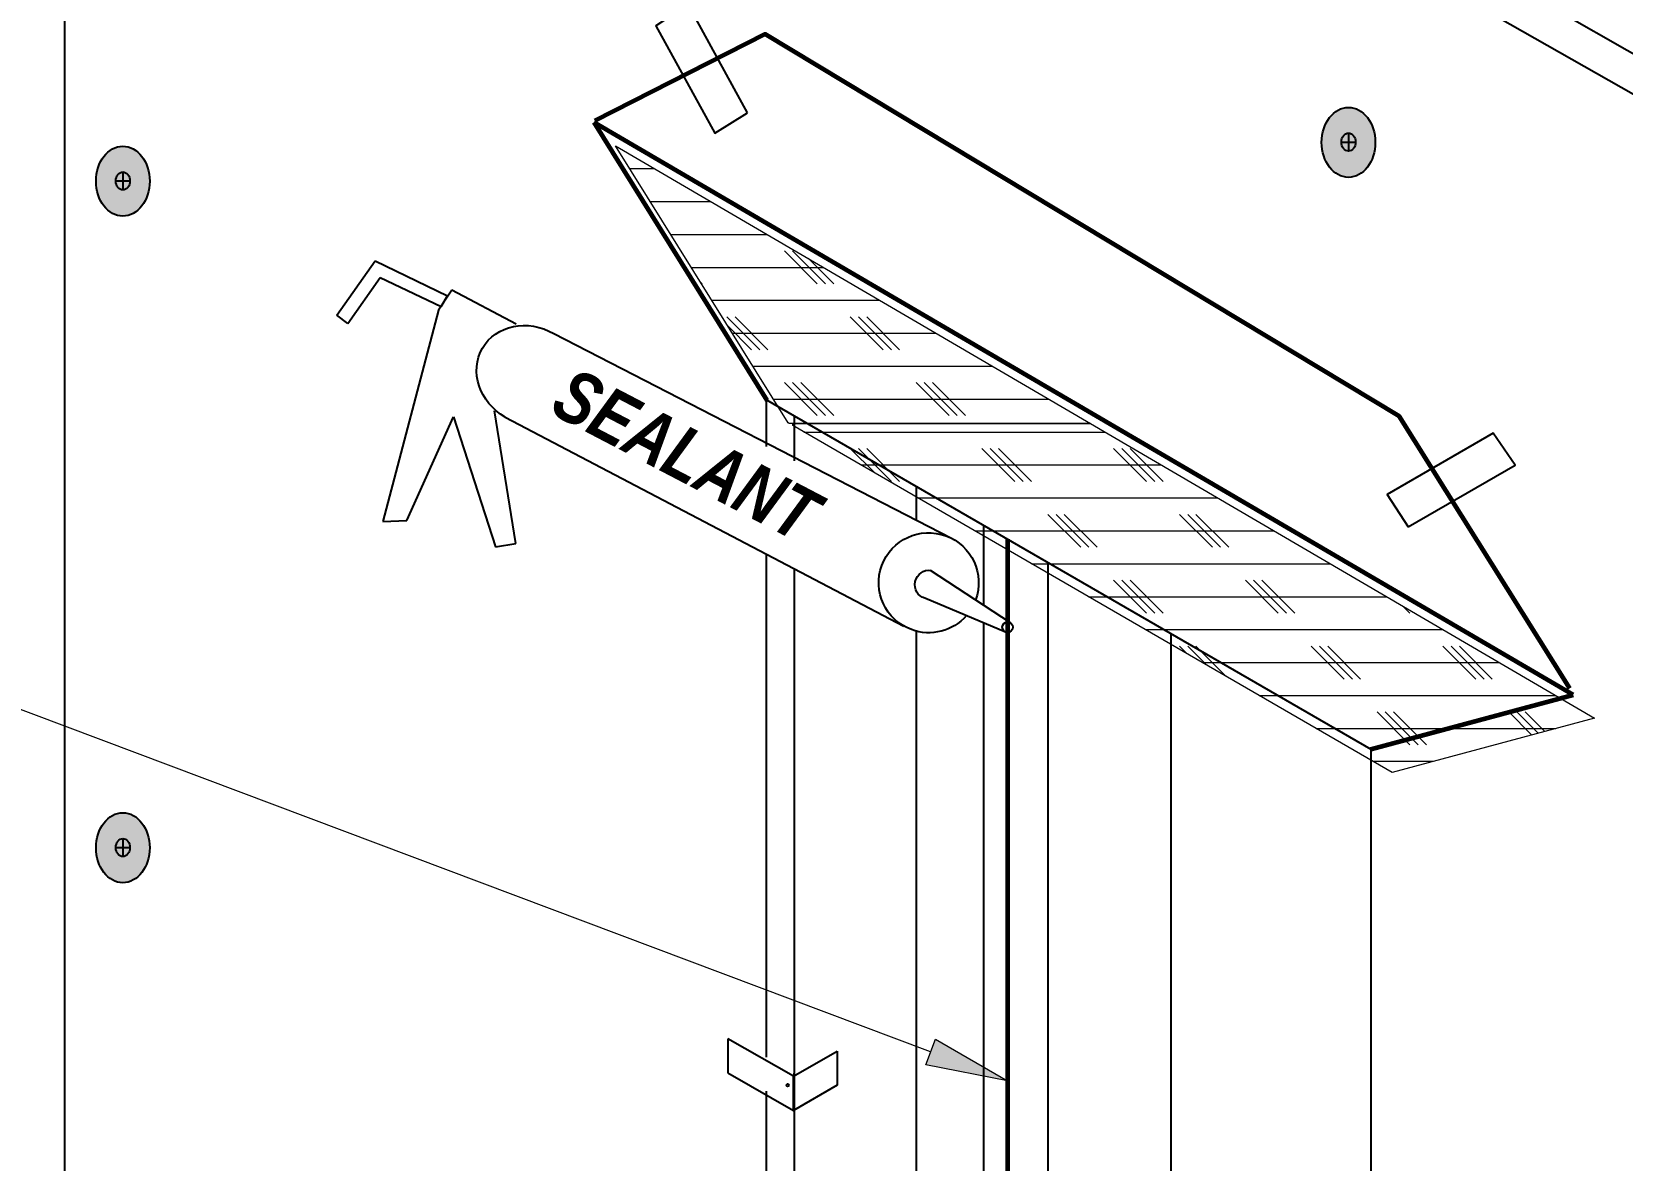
# Model space of a CAD drawing. Header units: inches. Extents: x -22 to 84, y -21 to 19.
# Drawn here: x -13.428 to -10.409, y 10.854 to 12.995 of the extents above; entities that cross this region are included whole.
import ezdxf

# ---------------------------------------------------------------- set-up
doc = ezdxf.new("R2010")
doc.units = ezdxf.units.IN
doc.header["$MEASUREMENT"] = 0
for name, color, linetype, lineweight in [('.ATI-HATCH', 7, 'Continuous', 0), ('.ATI-TEXT', 7, 'Continuous', 0), ('G-ANNO-TTLB', 7, 'Continuous', 0), ('TYVEK', 7, 'Continuous', 0), ('X-REF - TRACED', 7, 'Continuous', 0)]:
    doc.layers.add(name, color=color, linetype=linetype, lineweight=lineweight)

# ---------------------------------------------------------------- blocks, each defined once
blk = doc.blocks.new('Block_288')
at = {"layer": '.ATI-HATCH'}
for points, knots in [([(-12.32, 12.7792), (-12.32, 12.7792), (-11.9924, 12.2532), (-11.9924, 12.2532), (-11.9924, 12.2532), (-11.9905, 12.2521), (-11.9905, 12.2521), (-11.9905, 12.2521), (-11.4183, 12.2521), (-11.4183, 12.2521), (-11.4183, 12.2521), (-12.32, 12.7792), (-12.32, 12.7792)], [0, 0, 0, 0, 1, 1, 1, 2, 2, 2, 3, 3, 3, 4, 4, 4, 4]), ([(-11.9833, 12.2479), (-11.9833, 12.2479), (-10.8457, 11.5898), (-10.8457, 11.5898), (-10.8457, 11.5898), (-10.4618, 11.693), (-10.4618, 11.693), (-10.4618, 11.693), (-11.4183, 12.2521), (-11.4183, 12.2521), (-11.4183, 12.2521), (-11.9833, 12.2521), (-11.9833, 12.2521), (-11.9833, 12.2521), (-11.9833, 12.2479), (-11.9833, 12.2479)], [0, 0, 0, 0, 1, 1, 1, 2, 2, 2, 3, 3, 3, 4, 4, 4, 5, 5, 5, 5])]:
    blk.add_open_spline(points, degree=3, knots=knots, dxfattribs=at)
at = {"layer": '.ATI-HATCH', "color": 243, "lineweight": 0, "true_color": 0xcc667f}
for points in [[(-12.293, 12.7358), (-12.293, 12.7358), (-12.2457, 12.7358), (-12.2457, 12.7358)], [(-12.254, 12.6733), (-12.254, 12.6733), (-12.1388, 12.6733), (-12.1388, 12.6733)], [(-12.2151, 12.6108), (-12.2151, 12.6108), (-12.0319, 12.6108), (-12.0319, 12.6108)], [(-11.9369, 12.517), (-11.9369, 12.517), (-11.9994, 12.5795), (-11.9994, 12.5795)], [(-11.9213, 12.517), (-11.9213, 12.517), (-11.9838, 12.5795), (-11.9838, 12.5795)], [(-11.9056, 12.517), (-11.9056, 12.517), (-11.9536, 12.565), (-11.9536, 12.565)], [(-12.1762, 12.5483), (-12.1762, 12.5483), (-11.925, 12.5483), (-11.925, 12.5483)], [(-12.1556, 12.517), (-12.1556, 12.517), (-12.1585, 12.5199), (-12.1585, 12.5199)], [(-12.1373, 12.4858), (-12.1373, 12.4858), (-11.818, 12.4858), (-11.818, 12.4858)], [(-12.0463, 12.392), (-12.0463, 12.392), (-12.1088, 12.4545), (-12.1088, 12.4545)], [(-12.0306, 12.392), (-12.0306, 12.392), (-12.0931, 12.4545), (-12.0931, 12.4545)], [(-11.8119, 12.392), (-11.8119, 12.392), (-11.8744, 12.4545), (-11.8744, 12.4545)], [(-11.7963, 12.392), (-11.7963, 12.392), (-11.8588, 12.4545), (-11.8588, 12.4545)], [(-11.7806, 12.392), (-11.7806, 12.392), (-11.8431, 12.4545), (-11.8431, 12.4545)], [(-12.0619, 12.392), (-12.0619, 12.392), (-12.1069, 12.4371), (-12.1069, 12.4371)], [(-12.0983, 12.4233), (-12.0983, 12.4233), (-11.7111, 12.4233), (-11.7111, 12.4233)], [(-12.0594, 12.3608), (-12.0594, 12.3608), (-11.6042, 12.3608), (-11.6042, 12.3608)], [(-11.9369, 12.267), (-11.9369, 12.267), (-11.9994, 12.3295), (-11.9994, 12.3295)], [(-11.9213, 12.267), (-11.9213, 12.267), (-11.9838, 12.3295), (-11.9838, 12.3295)], [(-11.9056, 12.267), (-11.9056, 12.267), (-11.9681, 12.3295), (-11.9681, 12.3295)], [(-11.6869, 12.267), (-11.6869, 12.267), (-11.7494, 12.3295), (-11.7494, 12.3295)], [(-11.6713, 12.267), (-11.6713, 12.267), (-11.7338, 12.3295), (-11.7338, 12.3295)], [(-11.6556, 12.267), (-11.6556, 12.267), (-11.7181, 12.3295), (-11.7181, 12.3295)], [(-12.0205, 12.2983), (-12.0205, 12.2983), (-11.4973, 12.2983), (-11.4973, 12.2983)], [(-11.9623, 12.2358), (-11.9623, 12.2358), (-11.3904, 12.2358), (-11.3904, 12.2358)], [(-11.8278, 12.158), (-11.8278, 12.158), (-11.8744, 12.2045), (-11.8744, 12.2045)], [(-11.7963, 12.142), (-11.7963, 12.142), (-11.8588, 12.2045), (-11.8588, 12.2045)], [(-11.7806, 12.142), (-11.7806, 12.142), (-11.8431, 12.2045), (-11.8431, 12.2045)], [(-11.5619, 12.142), (-11.5619, 12.142), (-11.6244, 12.2045), (-11.6244, 12.2045)], [(-11.5463, 12.142), (-11.5463, 12.142), (-11.6088, 12.2045), (-11.6088, 12.2045)], [(-11.5306, 12.142), (-11.5306, 12.142), (-11.5931, 12.2045), (-11.5931, 12.2045)], [(-11.3119, 12.142), (-11.3119, 12.142), (-11.3744, 12.2045), (-11.3744, 12.2045)], [(-11.2963, 12.142), (-11.2963, 12.142), (-11.3588, 12.2045), (-11.3588, 12.2045)], [(-11.2806, 12.142), (-11.2806, 12.142), (-11.3431, 12.2045), (-11.3431, 12.2045)], [(-11.8543, 12.1733), (-11.8543, 12.1733), (-11.2834, 12.1733), (-11.2834, 12.1733)], [(-11.7462, 12.1108), (-11.7462, 12.1108), (-11.1765, 12.1108), (-11.1765, 12.1108)], [(-11.4369, 12.017), (-11.4369, 12.017), (-11.4994, 12.0795), (-11.4994, 12.0795)], [(-11.4213, 12.017), (-11.4213, 12.017), (-11.4838, 12.0795), (-11.4838, 12.0795)], [(-11.4056, 12.017), (-11.4056, 12.017), (-11.4681, 12.0795), (-11.4681, 12.0795)], [(-11.1869, 12.017), (-11.1869, 12.017), (-11.2494, 12.0795), (-11.2494, 12.0795)], [(-11.1713, 12.017), (-11.1713, 12.017), (-11.2338, 12.0795), (-11.2338, 12.0795)], [(-11.1556, 12.017), (-11.1556, 12.017), (-11.2181, 12.0795), (-11.2181, 12.0795)], [(-11.6382, 12.0483), (-11.6382, 12.0483), (-11.0696, 12.0483), (-11.0696, 12.0483)], [(-11.5301, 11.9858), (-11.5301, 11.9858), (-10.9627, 11.9858), (-10.9627, 11.9858)], [(-11.3119, 11.892), (-11.3119, 11.892), (-11.3744, 11.9545), (-11.3744, 11.9545)], [(-11.2963, 11.892), (-11.2963, 11.892), (-11.3588, 11.9545), (-11.3588, 11.9545)], [(-11.2806, 11.892), (-11.2806, 11.892), (-11.3431, 11.9545), (-11.3431, 11.9545)], [(-11.0619, 11.892), (-11.0619, 11.892), (-11.1244, 11.9545), (-11.1244, 11.9545)], [(-11.0463, 11.892), (-11.0463, 11.892), (-11.1088, 11.9545), (-11.1088, 11.9545)], [(-11.0306, 11.892), (-11.0306, 11.892), (-11.0931, 11.9545), (-11.0931, 11.9545)], [(-11.4221, 11.9233), (-11.4221, 11.9233), (-10.8558, 11.9233), (-10.8558, 11.9233)], [(-10.8119, 11.892), (-10.8119, 11.892), (-10.8253, 11.9055), (-10.8253, 11.9055)], [(-11.3141, 11.8608), (-11.3141, 11.8608), (-10.7489, 11.8608), (-10.7489, 11.8608)], [(-11.2347, 11.8149), (-11.2347, 11.8149), (-11.2494, 11.8295), (-11.2494, 11.8295)], [(-11.1977, 11.7934), (-11.1977, 11.7934), (-11.2338, 11.8295), (-11.2338, 11.8295)], [(-11.1606, 11.772), (-11.1606, 11.772), (-11.2181, 11.8295), (-11.2181, 11.8295)], [(-10.9369, 11.767), (-10.9369, 11.767), (-10.9994, 11.8295), (-10.9994, 11.8295)], [(-10.9213, 11.767), (-10.9213, 11.767), (-10.9838, 11.8295), (-10.9838, 11.8295)], [(-10.9056, 11.767), (-10.9056, 11.767), (-10.9681, 11.8295), (-10.9681, 11.8295)], [(-10.6869, 11.767), (-10.6869, 11.767), (-10.7494, 11.8295), (-10.7494, 11.8295)], [(-10.6713, 11.767), (-10.6713, 11.767), (-10.7338, 11.8295), (-10.7338, 11.8295)], [(-10.6556, 11.767), (-10.6556, 11.767), (-10.7181, 11.8295), (-10.7181, 11.8295)], [(-11.206, 11.7983), (-11.206, 11.7983), (-10.6419, 11.7983), (-10.6419, 11.7983)], [(-11.098, 11.7358), (-11.098, 11.7358), (-10.535, 11.7358), (-10.535, 11.7358)], [(-10.8119, 11.642), (-10.8119, 11.642), (-10.8744, 11.7045), (-10.8744, 11.7045)], [(-10.7963, 11.642), (-10.7963, 11.642), (-10.8588, 11.7045), (-10.8588, 11.7045)], [(-10.7806, 11.642), (-10.7806, 11.642), (-10.8431, 11.7045), (-10.8431, 11.7045)], [(-10.5809, 11.661), (-10.5809, 11.661), (-10.6244, 11.7045), (-10.6244, 11.7045)], [(-10.5685, 11.6643), (-10.5685, 11.6643), (-10.6088, 11.7045), (-10.6088, 11.7045)], [(-10.5562, 11.6676), (-10.5562, 11.6676), (-10.5931, 11.7045), (-10.5931, 11.7045)], [(-10.9899, 11.6733), (-10.9899, 11.6733), (-10.5352, 11.6733), (-10.5352, 11.6733)], [(-10.8819, 11.6108), (-10.8819, 11.6108), (-10.7678, 11.6108), (-10.7678, 11.6108)]]:
    blk.add_open_spline(points, degree=3, dxfattribs=at)

msp = doc.modelspace()

# ---------------------------------------------------------------- hatches: boundary and pattern name
at = {"layer": '.ATI-TEXT', "true_color": 0x000000, "transparency": 33554687}
h = msp.add_hatch(color=18, dxfattribs=at)
h.dxf.hatch_style = 2
h.paths.add_polyline_path([(-11.7127, 11.0837), (-11.5757, 11.0043), (-11.7311, 11.0349)])
at = {"layer": 'G-ANNO-TTLB', "true_color": 0xff00ff, "transparency": 33554687}
h = msp.add_hatch(color=6, dxfattribs=at)
edge = h.paths.add_edge_path()
edge.add_spline(control_points=[(19.9156, -15.0652), (19.9156, -15.0652), (-20.7721, -15.0652), (-20.7721, -15.0652), (-20.7721, -15.0652), (-20.7721, 19.0598), (-20.7721, 19.0598), (-20.7721, 19.0598), (19.9156, 19.0598), (19.9156, 19.0598), (19.9156, 19.0598), (19.9156, -15.0652), (19.9156, -15.0652)], knot_values=[0, 0, 0, 0, 1, 1, 1, 2, 2, 2, 3, 3, 3, 4, 4, 4, 4], degree=3, periodic=0)
edge = h.paths.add_edge_path()
edge.add_spline(control_points=[(-20.6471, 18.9348), (-20.6471, 18.9348), (-20.6471, -14.9402), (-20.6471, -14.9402), (-20.6471, -14.9402), (19.7906, -14.9402), (19.7906, -14.9402), (19.7906, -14.9402), (19.7906, 18.9348), (19.7906, 18.9348), (19.7906, 18.9348), (-20.6471, 18.9348), (-20.6471, 18.9348)], knot_values=[0, 0, 0, 0, 1, 1, 1, 2, 2, 2, 3, 3, 3, 4, 4, 4, 4], degree=3, periodic=0)
edge.add_line((-20.6471, 18.9348), (-20.6471, 18.9348))
at = {"layer": 'TYVEK', "true_color": 0x003b71, "transparency": 33554687}
h = msp.add_hatch(color=156, dxfattribs=at)
h.dxf.hatch_style = 2
edge = h.paths.add_edge_path()
edge.add_ellipse((-10.9286, 12.7855), major_axis=(0, 0.0664), ratio=0.766948, start_angle=0, end_angle=360)
h = msp.add_hatch(color=156, dxfattribs=at)
h.dxf.hatch_style = 2
edge = h.paths.add_edge_path()
edge.add_ellipse((-13.2551, 12.7118), major_axis=(0, 0.0664), ratio=0.766948, start_angle=0, end_angle=360)
h = msp.add_hatch(color=156, dxfattribs=at)
h.dxf.hatch_style = 2
edge = h.paths.add_edge_path()
edge.add_ellipse((-13.2551, 11.4468), major_axis=(0, 0.0664), ratio=0.766948, start_angle=0, end_angle=360)

# ---------------------------------------------------------------- linework, layer by layer
at = {"layer": '.ATI-TEXT', "color": 18, "lineweight": 0, "true_color": 0x000000}
msp.add_line((-11.7219, 11.0593), (-13.8628, 11.8649), dxfattribs=at)
at = {"layer": '.ATI-TEXT'}
msp.add_lwpolyline([(-11.7127, 11.0837), (-11.5757, 11.0043), (-11.7311, 11.0349), (-11.7311, 11.0349)], close=True, dxfattribs=at)
at = {"layer": 'G-ANNO-TTLB'}
for points in [[(19.9156, -15.0652), (19.9156, -15.0652), (-20.7721, -15.0652), (-20.7721, -15.0652), (-20.7721, -15.0652), (-20.7721, 19.0598), (-20.7721, 19.0598), (-20.7721, 19.0598), (19.9156, 19.0598), (19.9156, 19.0598), (19.9156, 19.0598), (19.9156, -15.0652), (19.9156, -15.0652)], [(-20.6471, 18.9348), (-20.6471, 18.9348), (-20.6471, -14.9402), (-20.6471, -14.9402), (-20.6471, -14.9402), (19.7906, -14.9402), (19.7906, -14.9402), (19.7906, -14.9402), (19.7906, 18.9348), (19.7906, 18.9348), (19.7906, 18.9348), (-20.6471, 18.9348), (-20.6471, 18.9348)]]:
    msp.add_open_spline(points, degree=3, knots=[0, 0, 0, 0, 1, 1, 1, 2, 2, 2, 3, 3, 3, 4, 4, 4, 4], dxfattribs=at)
at = {"layer": 'TYVEK', "color": 33, "lineweight": 25, "true_color": 0xcc9966}
for p, q in [((-9.5658, 12.4837), (-13.299, 14.6154)), ((-11.9811, 12.267), (-11.9811, 12.1808)), ((-11.9811, 11.9766), (-11.9811, 10.3379)), ((-11.9808, 10.9545), (-11.9808, 11.0192)), ((-11.9822, 10.9484), (-11.9822, 11.0131))]:
    msp.add_line(p, q, dxfattribs=at)
at = {"layer": 'TYVEK', "color": 18, "lineweight": 25, "true_color": 0x000000}
for p, q in [((-13.3658, 14.5768), (-13.3658, 8.7124)), ((-9.6326, 12.4451), (-13.3658, 14.5768)), ((-12.0332, 11.0493), (-12.0332, 12.0039)), ((-12.0332, 10.3081), (-12.0332, 10.9846))]:
    msp.add_line(p, q, dxfattribs=at)
at = {"layer": 'TYVEK', "color": 18, "lineweight": 60, "true_color": 0x000000}
for p, q in [((-10.5024, 11.7368), (-12.3606, 12.823)), ((-12.0323, 12.2958), (-12.3606, 12.823)), ((-11.5757, 12.0324), (-11.5757, 10.1211)), ((-10.8863, 11.6336), (-10.5024, 11.7368))]:
    msp.add_line(p, q, dxfattribs=at)
at = {"layer": 'TYVEK', "color": 252, "lineweight": 25, "true_color": 0x848484}
for p, q in [((-10.9286, 12.8031), (-10.9286, 12.7688)), ((-10.9421, 12.7859), (-10.915, 12.7859)), ((-13.2686, 12.7122), (-13.2415, 12.7122)), ((-13.2551, 12.7294), (-13.2551, 12.6951)), ((-13.2686, 11.4472), (-13.2415, 11.4472)), ((-13.2551, 11.4644), (-13.2551, 11.4301))]:
    msp.add_line(p, q, dxfattribs=at)
at = {"layer": 'TYVEK', "color": 165, "lineweight": 25, "true_color": 0x4c5f99}
for p, q in [((-11.7486, 12.0683), (-11.7486, 12.1324)), ((-11.6207, 11.9067), (-11.6207, 12.0585)), ((-11.4986, 10.1541), (-11.4986, 11.9878)), ((-11.6207, 10.6135), (-11.6207, 11.8734)), ((-11.7486, 10.2975), (-11.7486, 11.8577)), ((-11.2653, 10.2891), (-11.2653, 11.8529))]:
    msp.add_line(p, q, dxfattribs=at)
at = {"layer": 'TYVEK', "color": 2, "lineweight": 25, "true_color": 0xf5eb12}
for p, q in [((-11.9822, 11.0131), (-12.1065, 11.0844)), ((-12.1065, 11.0844), (-12.1065, 11.0197)), ((-11.9822, 11.0131), (-11.8993, 11.0606)), ((-11.8993, 11.0606), (-11.8993, 10.9959)), ((-12.1065, 11.0197), (-11.9822, 10.9484)), ((-11.9822, 10.9484), (-11.9822, 11.0131)), ((-11.8993, 10.9959), (-11.9822, 10.9484))]:
    msp.add_line(p, q, dxfattribs=at)
for points in [[(-12.0695, 12.8413), (-12.1818, 13.0469), (-12.2435, 13.0064), (-12.1313, 12.8031)], [(-10.8153, 12.056), (-10.6122, 12.1727), (-10.654, 12.2336), (-10.8549, 12.1169)]]:
    msp.add_lwpolyline(points, close=True, dxfattribs=at)
at = {"layer": 'TYVEK', "color": 18, "lineweight": 60, "true_color": 0x000000}
msp.add_lwpolyline([(-10.5083, 11.7491), (-10.8321, 12.2657), (-12.0359, 12.9908), (-12.3593, 12.8261)], dxfattribs=at)
at = {"layer": 'TYVEK', "color": 18, "lineweight": 25, "true_color": 0x000000}
msp.add_lwpolyline([(-12.0332, 12.2081), (-12.0332, 12.2971), (-10.8863, 11.6336), (-10.8863, 9.7878)], dxfattribs=at)
for centre in [(-10.9286, 12.7855), (-13.2551, 12.7118), (-13.2551, 11.4468)]:
    msp.add_ellipse(centre, major_axis=(0, 0.0664), ratio=0.766948, dxfattribs=at)
at = {"layer": 'TYVEK', "color": 252, "lineweight": 25, "true_color": 0x848484}
for centre in [(-10.9286, 12.7859), (-13.2551, 12.7122), (-13.2551, 11.4472)]:
    msp.add_ellipse(centre, major_axis=(0, 0.0171), ratio=0.788846, dxfattribs=at)
at = {"layer": 'X-REF - TRACED', "color": 252, "lineweight": 25, "true_color": 0x848484}
for p, q in [((-12.849, 12.4576), (-12.7764, 12.5607)), ((-12.7764, 12.5607), (-12.6386, 12.4945)), ((-12.8283, 12.4418), (-12.7668, 12.5293)), ((-12.7668, 12.5293), (-12.6512, 12.4741)), ((-12.6307, 12.5048), (-12.6558, 12.4671)), ((-12.5088, 12.4402), (-12.6307, 12.5048)), ((-12.6512, 12.4741), (-12.6386, 12.4945)), ((-12.8283, 12.4418), (-12.849, 12.4576)), ((-12.6558, 12.4671), (-12.7614, 12.0659)), ((-12.4372, 12.4226), (-11.682, 12.0341)), ((-12.7164, 12.0677), (-12.6276, 12.2648)), ((-12.6276, 12.2648), (-12.5476, 12.0178)), ((-12.5095, 12.0243), (-12.5497, 12.2762)), ((-12.5292, 12.2637), (-11.7726, 11.8673)), ((-12.7614, 12.0659), (-12.7164, 12.0677)), ((-12.5476, 12.0178), (-12.5095, 12.0243)), ((-11.5704, 11.8738), (-11.7218, 11.9728)), ((-11.58, 11.8562), (-11.733, 11.9206))]:
    msp.add_line(p, q, dxfattribs=at)
msp.add_circle((-11.5757, 11.8653), 0.01, dxfattribs=at)
at = {"layer": 'X-REF - TRACED', "color": 1, "lineweight": 25, "true_color": 0xff0000}
msp.add_circle((-11.9933, 10.996), 0.00252, dxfattribs=at)
at = {"layer": 'X-REF - TRACED', "color": 252, "lineweight": 25, "true_color": 0x848484}
for points, knots in [([(-12.5292, 12.2637), (-12.5785, 12.2923), (-12.5979, 12.351), (-12.5725, 12.3949), (-12.5471, 12.4388), (-12.4865, 12.4512), (-12.4372, 12.4226)], [0, 0, 0, 0, 1, 1, 1, 2, 2, 2, 2]), ([(-11.6539, 11.8873), (-11.6798, 11.8577), (-11.7212, 11.8471), (-11.7582, 11.8607), (-11.8074, 11.8787), (-11.8326, 11.9333), (-11.8145, 11.9825), (-11.7964, 12.0316), (-11.7418, 12.0568), (-11.6927, 12.0387), (-11.6435, 12.0207), (-11.6183, 11.9661), (-11.6364, 11.9169)], [0, 0, 0, 0, 1, 1, 1, 2, 2, 2, 3, 3, 3, 4, 4, 4, 4]), ([(-11.733, 11.9206), (-11.746, 11.9234), (-11.754, 11.9374), (-11.7509, 11.9518), (-11.7478, 11.9662), (-11.7347, 11.9756), (-11.7218, 11.9728)], [0, 0, 0, 0, 1, 1, 1, 2, 2, 2, 2])]:
    msp.add_open_spline(points, degree=3, knots=knots, dxfattribs=at)

# ---------------------------------------------------------------- block references
at = {"layer": '.ATI-HATCH'}
msp.add_blockref('Block_288', (0, 0), dxfattribs=at)

# ---------------------------------------------------------------- texts
at = {"layer": 'TYVEK', "insert": (-12.4481, 12.2721), "char_height": 0.2, "attachment_point": 7, "rotation": 332.3902}
msp.add_mtext('\\C1;\\c255;\\FArial Narrow Bold Italic|b1|i1|c1;\\H0.100215;\\W0.994526;SEALANT', dxfattribs=at)

doc.saveas('drawing.dxf')
